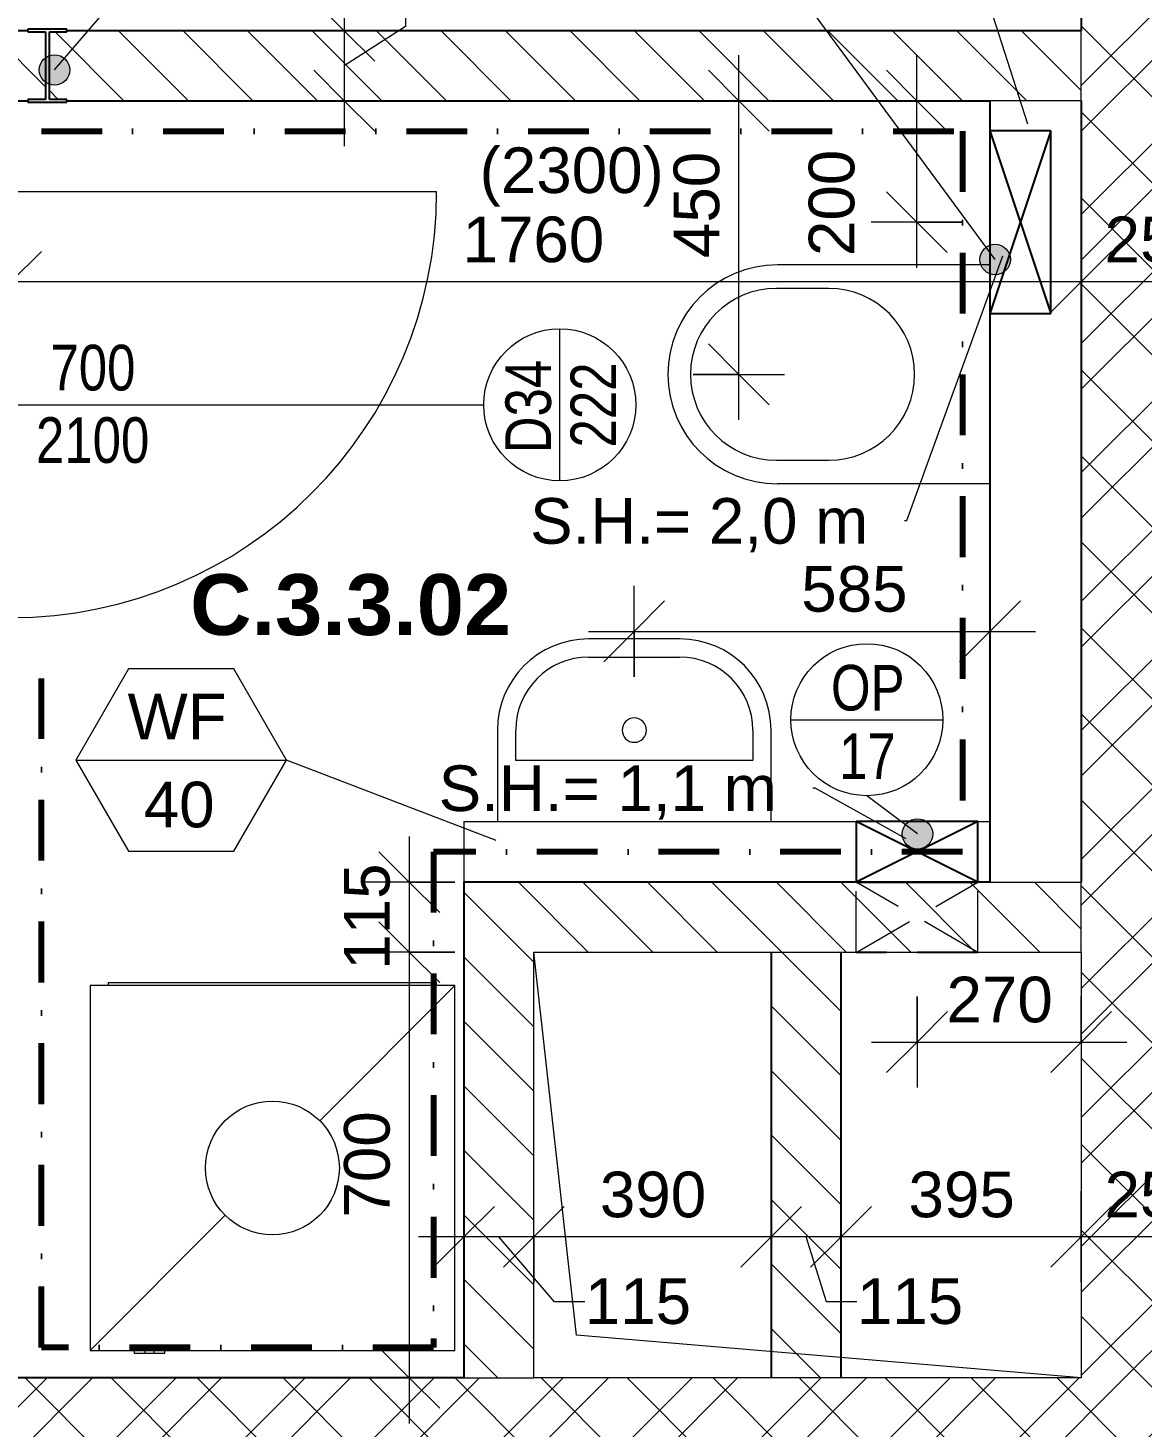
# Model space of a CAD drawing. Header units: millimetres. Extents: x -47276 to -6007, y -7799 to 11180.
# Drawn here: x -38692 to -36860, y -559 to 1743 of the extents above; entities that cross this region are included whole.
import ezdxf

# ---------------------------------------------------------------- set-up
doc = ezdxf.new("R2010")
doc.units = ezdxf.units.MM
for name, pattern in [('HA_Dash_3mm-S1mm', [150, 100, -50]), ('HA_DashDot_2_2mm-S0_6mm', [110, 50, -30, 0, -30]), ('HA_DashDot_4mm-S1mm', [200, 100, -50, 0, -50])]:
    doc.linetypes.add(name, pattern=pattern)
for name, color, linetype, lineweight in [('A-____-____-DIMS', 9, 'Continuous', 5), ('A-____-____-DIMS-50', 9, 'Continuous', 5), ('A-AREA-____-IDEN', 9, 'Continuous', 9), ('A-DETL-____-OTLN', 9, 'Continuous', 25), ('A-DETL-GENF-OTLN', 9, 'Continuous', 9), ('A-DOOR-____-IDEN', 9, 'Continuous', 9), ('A-DOOR-____-MCUT', 9, 'HA_DashDot_2_2mm-S0_6mm', 9), ('A-DOOR-____-OTLN', 9, 'Continuous', 9), ('A-DOOR-FRAM-MCUT', 9, 'Continuous', 9), ('A-GENM-____-HDLN', 9, 'HA_Dash_3mm-S1mm', 9), ('A-GENM-____-IDEN', 9, 'Continuous', 9), ('A-GENM-____-MCUT', 9, 'HA_Dash_3mm-S1mm', 25), ('A-GENM-____-OTLN', 9, 'Continuous', 9), ('A-WALL-____-IDEN', 9, 'Continuous', 9), ('A-WALL-____-MCUT', 9, 'Continuous', 9), ('A-WALL-____-PATT', 9, 'Continuous', 25), ('E-ELEC-FIXT-OTLN', 9, 'Continuous', 9), ('G-____-____-TEXT', 9, 'Continuous', 5), ('I-WALL-____-MCUT', 9, 'Continuous', 25), ('I-WALL-____-OTLN', 9, 'Continuous', 9), ('P-SANR-FIXT-OTLN', 9, 'Continuous', 9), ('S-COLS-____-MCUT', 9, 'Continuous', 25), ('S-COLS-____-OTLN', 9, 'Continuous', 9)]:
    doc.layers.add(name, color=color, linetype=linetype, lineweight=lineweight)
doc.styles.add('Arial_1', font='arial.ttf', dxfattribs={"height": 75})
doc.styles.add('Arial_2', font='arial.ttf', dxfattribs={"width": 0.8, "height": 75})
doc.styles.add('Arial_B', font='arialbd.ttf', dxfattribs={"height": 100})
doc.dimstyles.new('Inner_Dimensions', dxfattribs={"dimscale": 304.8, "dimtxt": 76.519455, "dimasz": 0.328084, "dimexe": 0.246063, "dimexo": 0.0625, "dimgap": 0.032808, "dimtad": 1, "dimdec": 0, "dimzin": 0, "dimdsep": 46, "dimtxsty": 'Arial_1', "dimblk1": 'OBLIQUE', "dimblk2": 'OBLIQUE', "dimsah": 1, "dimcen": 0.09, "dimdle": 0.246063, "dimazin": 0, "dimtfac": 1, "dimtdec": 4, "dimtix": 1, "dimtmove": 0, "dimatfit": 3, "dimfxl": 0.246063, "dimfxlon": 1, "dimtvp": 1, "dimtolj": 1, "dimtzin": 0, "dimlwd": 9, "dimlwe": 9, "dimarcsym": 2})
doc.dimstyles.new('Inner_Dimensions_1', dxfattribs={"dimscale": 304.8, "dimtxt": 76.519455, "dimasz": 0.328084, "dimexe": 0.246063, "dimexo": 0.0625, "dimgap": 0.032808, "dimtad": 1, "dimdec": 0, "dimzin": 0, "dimdsep": 46, "dimtxsty": 'Arial_1', "dimblk1": 'OBLIQUE', "dimblk2": 'OBLIQUE', "dimsah": 1, "dimcen": 0.09, "dimdle": 0.246063, "dimazin": 0, "dimtfac": 1, "dimtdec": 4, "dimtix": 1, "dimtmove": 1, "dimatfit": 3, "dimfxl": 0.246063, "dimfxlon": 1, "dimtvp": 1, "dimtolj": 1, "dimtzin": 0, "dimlwd": 9, "dimlwe": 9, "dimarcsym": 2})
doc.dimstyles.new('Inner_Dimensions_2', dxfattribs={"dimscale": 304.8, "dimtxt": 76.519455, "dimasz": 0.328084, "dimexe": 0.246063, "dimexo": 0.0625, "dimgap": 0.032808, "dimtad": 1, "dimdec": 0, "dimzin": 0, "dimdsep": 46, "dimtxsty": 'Arial_1', "dimblk1": 'OBLIQUE', "dimblk2": 'OBLIQUE', "dimsah": 1, "dimcen": 0.09, "dimdle": 0.246063, "dimazin": 0, "dimtfac": 1, "dimtdec": 4, "dimtix": 1, "dimtmove": 2, "dimatfit": 3, "dimfxl": 0.246063, "dimfxlon": 1, "dimtvp": 1, "dimtolj": 1, "dimtzin": 0, "dimlwd": 9, "dimlwe": 9, "dimarcsym": 2})
pattern_1 = [(45, (0, 0), (-106.066, 106.066), []), (45, (75, 0), (-106.066, 106.066), []), (315, (0, 0), (70.71068, 70.71068), [])]
pattern_2 = [(135, (0, 0), (-53.03301, -53.03301), [])]

# ---------------------------------------------------------------- blocks, each defined once
blk = doc.blocks.new('HA_DR_Single_Swing_Solid - In_BJ_700x2100-2040353-DPS_3NP-C')
at = {"layer": 'A-DOOR-____-MCUT'}
for p, q in [((-350, 57.5), (350, 57.5)), ((-350, -57.5), (350, -57.5))]:
    blk.add_line(p, q, dxfattribs=at)
at = {"layer": 'A-DOOR-____-OTLN', "lineweight": 5}
blk.add_line((350, -757.5), (350, -57.5), dxfattribs=at)
blk.add_arc((350, -57.5), 700, 180, 270, dxfattribs=at)
at = {"layer": 'A-DOOR-FRAM-MCUT'}
for p, q in [((-350, -57.5), (-350, 57.5)), ((350, 57.5), (350, -57.5))]:
    blk.add_line(p, q, dxfattribs=at)
blk = doc.blocks.new('HA_GM_Shaft_Rectangle - Default-2056013-DPS_3NP-C')
at = {"layer": 'A-DETL-GENF-OTLN'}
for p, q in [((70, -70), (700, 0)), ((0, -900), (70, -70))]:
    blk.add_line(p, q, dxfattribs=at)
at = {"layer": 'A-GENM-____-OTLN'}
for p, q in [((0, -900), (0, 0)), ((0, 0), (700, 0)), ((700, 0), (700, -900)), ((700, -900), (0, -900))]:
    blk.add_line(p, q, dxfattribs=at)
blk = doc.blocks.new('ABMV_Toilet_WallHung - Default-1928451-DPS_3NP-C')
at = {"layer": 'P-SANR-FIXT-OTLN'}
for p, q in [((-55, 75), (-55, 424.6)), ((-16.3, 426.2), (-16.3, 340.3)), ((266.3, 340.3), (266.3, 426.2)), ((305, 75), (305, 424.6))]:
    blk.add_line(p, q, dxfattribs=at)
for centre, radius, start, end in [((125, 424.6), 180, 0, 180), ((125, 426.2), 141.3, 360, 180), ((125, 340.3), 141.3, 180, 360)]:
    blk.add_arc(centre, radius, start, end, dxfattribs=at)
blk = doc.blocks.new('R_bathroom_washing_machine - 600x600x900-1423135-DPS_3NP-C')
at = {"layer": 'E-ELEC-FIXT-OTLN'}
for p, q in [((554.7, 601.6), (554.7, 596.6)), ((554.7, 601.6), (572.1, 601.6)), ((572.2, 601.6), (572.2, 596.6)), ((572.4, 601.6), (579.7, 601.6)), ((579.7, 601.6), (586.9, 601.6)), ((587.2, 601.6), (604.7, 601.6)), ((587.2, 596.6), (587.2, 601.6)), ((604.7, 596.6), (604.7, 601.6)), ((677.5, 596.6), (77.5, 596.6)), ((77.5, 596.6), (77.5, -3.4)), ((455.3, 374.4), (677.5, 596.6)), ((677.5, -3.4), (677.5, 596.6)), ((77.5, -3.4), (299.7, 218.9)), ((77.5, -3.4), (677.5, -3.4)), ((107.5, -3.4), (107.5, -8.4)), ((647.5, -8.4), (107.5, -8.4)), ((647.5, -8.4), (647.5, -3.4))]:
    blk.add_line(p, q, dxfattribs=at)
blk.add_circle((377.5, 296.6), 110, dxfattribs=at)
blk = doc.blocks.new('ABMV_WashBasin_Generic - 450x300-1493525-DPS_3NP-C')
at = {"layer": 'P-SANR-FIXT-OTLN'}
for p, q in [((200, 350), (50, 350)), ((50, 320), (200, 320)), ((-100, 200), (-100, 50)), ((-70, 150), (-70, 200)), ((320, 200), (320, 150)), ((350, 50), (350, 200)), ((320, 150), (-70, 150))]:
    blk.add_line(p, q, dxfattribs=at)
for centre, radius, start, end in [((50, 200), 150, 90, 180), ((200, 200), 150, 360, 90), ((50, 200), 120, 90, 180), ((200, 200), 120, 360, 90), ((125, 200), 20, 90, 270), ((125, 200), 20, 270, 90)]:
    blk.add_arc(centre, radius, start, end, dxfattribs=at)
blk = doc.blocks.new('HA_GM_Tiling_LineBased - Generic Tiles-1987004-DPS_3NP-C')
at = {"layer": 'A-GENM-____-OTLN', "linetype": 'HA_DashDot_4mm-S1mm', "lineweight": 80}
blk.add_line((50, -50), (1565, -50), dxfattribs=at)
blk = doc.blocks.new('HA_GM_Tiling_LineBased - Generic Tiles-1986771-DPS_3NP-C')
at = {"layer": 'A-GENM-____-OTLN', "linetype": 'HA_DashDot_4mm-S1mm', "lineweight": 80}
blk.add_line((50, -50), (1235, -50), dxfattribs=at)
blk = doc.blocks.new('HA_GM_Tiling_LineBased - Generic Tiles-1987005-DPS_3NP-C')
at = {"layer": 'A-GENM-____-OTLN', "linetype": 'HA_DashDot_4mm-S1mm', "lineweight": 80}
blk.add_line((50, -50), (920, -50), dxfattribs=at)
blk = doc.blocks.new('HA_GM_Tiling_LineBased - Generic Tiles-1986772-DPS_3NP-C')
at = {"layer": 'A-GENM-____-OTLN', "linetype": 'HA_DashDot_4mm-S1mm', "lineweight": 80}
blk.add_line((-50, -50), (765, -50), dxfattribs=at)
blk = doc.blocks.new('HA_GM_Tiling_LineBased - Generic Tiles-1986774-DPS_3NP-C')
at = {"layer": 'A-GENM-____-OTLN', "linetype": 'HA_DashDot_4mm-S1mm', "lineweight": 80}
blk.add_line((50, -50), (695, -50), dxfattribs=at)
blk = doc.blocks.new('HA_GM_Tiling_LineBased - Generic Tiles-1986775-DPS_3NP-C')
at = {"layer": 'A-GENM-____-OTLN', "linetype": 'HA_DashDot_4mm-S1mm', "lineweight": 80}
blk.add_line((50, -50), (1150, -50), dxfattribs=at)
blk = doc.blocks.new('HA_sCO_I_Parallel - IPE 120-1977721-DPS_3NP-C')
at = {"layer": 'S-COLS-____-MCUT'}
for p, q in [((32, 60), (-32, 60)), ((-32, 60), (-32, 55.6)), ((-32, 55.6), (-3.15, 55.6)), ((-3.15, 55.6), (-3.15, -55.6)), ((3.15, -55.6), (3.15, 55.6)), ((3.15, 55.6), (32, 55.6)), ((32, 55.6), (32, 60)), ((-32, -55.6), (-32, -60)), ((-3.15, -55.6), (-32, -55.6)), ((-32, -60), (32, -60)), ((32, -55.6), (3.15, -55.6)), ((32, -60), (32, -55.6))]:
    blk.add_line(p, q, dxfattribs=at)
blk = doc.blocks.new('HA_GM_Opening_Rectangle_WallBased - Default-2068241-DPS_3NP-C')
at = {"layer": 'A-GENM-____-HDLN'}
for p, q in [((25, 57.5), (25, -57.5)), ((223.8, 57.5), (25.1, -57.5)), ((26.2, 57.5), (224.9, -57.5)), ((225, 57.5), (225, -57.5))]:
    blk.add_line(p, q, dxfattribs=at)
at = {"layer": 'A-GENM-____-MCUT'}
for p, q in [((25, 58.1), (26, 57.5)), ((25, 58.1), (25, 57.5)), ((25, 58.1), (225, 58.1)), ((225, 58.1), (224, 57.5)), ((225, 58.1), (225, 57.5))]:
    blk.add_line(p, q, dxfattribs=at)
blk = doc.blocks.new('DIMBLOCK21-DPS_3NP-C')
at = {"layer": 'A-____-____-DIMS-50', "lineweight": 9}
for p, q in [((-36959.9, 1250.3), (-36959.9, 1400.3)), ((-36709.9, 1250.3), (-36709.9, 1400.3)), ((-36959.9, 1325.3), (-36909.9, 1375.3)), ((-36709.9, 1325.3), (-36659.9, 1375.3)), ((-36959.9, 1325.3), (-37009.9, 1275.3)), ((-36709.9, 1325.3), (-36959.9, 1325.3)), ((-36959.9, 1325.3), (-36959.9, 1250.3)), ((-36709.9, 1325.3), (-36759.9, 1275.3)), ((-36709.9, 1325.3), (-36709.9, 1250.3))]:
    blk.add_line(p, q, dxfattribs=at)
at = {"layer": 'A-____-____-DIMS-50', "color": 0, "lineweight": 9, "insert": (-36921.4, 1432.7), "char_height": 75, "width": 207.662, "attachment_point": 1, "line_spacing_factor": 0.941778, "style": 'Arial_1'}
blk.add_mtext('250', dxfattribs=at)
blk = doc.blocks.new('_Oblique')
at = {"color": 0, "linetype": 'ByBlock', "lineweight": -2}
blk.add_line((-0.5, -0.5), (0.5, 0.5), dxfattribs=at)
blk = doc.blocks.new('DIMBLOCK22-DPS_3NP-C')
at = {"layer": 'A-____-____-DIMS-50', "lineweight": 9}
for p, q in [((-38719.9, 1250.3), (-38719.9, 1400.3)), ((-36959.9, 1250.3), (-36959.9, 1400.3)), ((-38719.9, 1325.3), (-38669.9, 1375.3)), ((-36959.9, 1325.3), (-36909.9, 1375.3)), ((-38719.9, 1325.3), (-38769.9, 1275.3)), ((-36959.9, 1325.3), (-38719.9, 1325.3)), ((-38719.9, 1325.3), (-38719.9, 1250.3)), ((-36959.9, 1325.3), (-37009.9, 1275.3)), ((-36959.9, 1325.3), (-36959.9, 1250.3))]:
    blk.add_line(p, q, dxfattribs=at)
at = {"layer": 'A-____-____-DIMS-50', "color": 0, "lineweight": 9, "insert": (-37977.3, 1432.7), "char_height": 75, "width": 276.883, "attachment_point": 1, "line_spacing_factor": 0.941778, "style": 'Arial_1'}
blk.add_mtext('1760', dxfattribs=at)
blk = doc.blocks.new('DIMBLOCK23-DPS_3NP-C')
at = {"layer": 'A-____-____-DIMS-50', "lineweight": 9}
for p, q in [((-38834.9, 1250.3), (-38834.9, 1400.3)), ((-38719.9, 1250.3), (-38719.9, 1400.3)), ((-38834.9, 1325.3), (-38784.9, 1375.3)), ((-38719.9, 1325.3), (-38669.9, 1375.3)), ((-38834.9, 1325.3), (-38884.9, 1275.3)), ((-38850.6, 1262), (-38777.4, 1325.3)), ((-38719.9, 1325.3), (-38834.9, 1325.3)), ((-38834.9, 1325.3), (-38834.9, 1250.3)), ((-38719.9, 1325.3), (-38769.9, 1275.3)), ((-38719.9, 1325.3), (-38719.9, 1250.3)), ((-38900.6, 1262), (-38850.6, 1262))]:
    blk.add_line(p, q, dxfattribs=at)
at = {"layer": 'A-____-____-DIMS-50', "color": 0, "lineweight": 9, "insert": (-39073.7, 1300.5), "char_height": 75, "width": 207.662, "attachment_point": 1, "line_spacing_factor": 0.941778, "style": 'Arial_1'}
blk.add_mtext('115', dxfattribs=at)
blk = doc.blocks.new('DIMBLOCK30-DPS_3NP-C')
at = {"layer": 'A-____-____-DIMS-50', "lineweight": 9}
for p, q in [((-36959.9, -320.1), (-36959.9, -170.1)), ((-36709.9, -320.1), (-36709.9, -170.1)), ((-36959.9, -245.1), (-36909.9, -195.1)), ((-36709.9, -245.1), (-36659.9, -195.1)), ((-36959.9, -245.1), (-37009.9, -295.1)), ((-36709.9, -245.1), (-36959.9, -245.1)), ((-36959.9, -245.1), (-36959.9, -320.1)), ((-36709.9, -245.1), (-36759.9, -295.1)), ((-36709.9, -245.1), (-36709.9, -320.1))]:
    blk.add_line(p, q, dxfattribs=at)
at = {"layer": 'A-____-____-DIMS-50', "color": 0, "lineweight": 9, "insert": (-36921.4, -137.8), "char_height": 75, "width": 207.662, "attachment_point": 1, "line_spacing_factor": 0.941778, "style": 'Arial_1'}
blk.add_mtext('250', dxfattribs=at)
blk = doc.blocks.new('DIMBLOCK31-DPS_3NP-C')
at = {"layer": 'A-____-____-DIMS-50', "lineweight": 9}
for p, q in [((-37354.9, -320.1), (-37354.9, -170.1)), ((-36959.9, -320.1), (-36959.9, -170.1)), ((-37354.9, -245.1), (-37304.9, -195.1)), ((-36959.9, -245.1), (-36909.9, -195.1)), ((-37354.9, -245.1), (-37404.9, -295.1)), ((-36959.9, -245.1), (-37354.9, -245.1)), ((-37354.9, -245.1), (-37354.9, -320.1)), ((-36959.9, -245.1), (-37009.9, -295.1)), ((-36959.9, -245.1), (-36959.9, -320.1))]:
    blk.add_line(p, q, dxfattribs=at)
at = {"layer": 'A-____-____-DIMS-50', "color": 0, "lineweight": 9, "insert": (-37243.9, -137.8), "char_height": 75, "width": 207.662, "attachment_point": 1, "line_spacing_factor": 0.941778, "style": 'Arial_1'}
blk.add_mtext('395', dxfattribs=at)
blk = doc.blocks.new('DIMBLOCK32-DPS_3NP-C')
at = {"layer": 'A-____-____-DIMS-50', "lineweight": 9}
for p, q in [((-37469.9, -320.1), (-37469.9, -170.1)), ((-37354.9, -320.1), (-37354.9, -170.1)), ((-37469.9, -245.1), (-37419.9, -195.1)), ((-37354.9, -245.1), (-37304.9, -195.1)), ((-37469.9, -245.1), (-37519.9, -295.1)), ((-37354.9, -245.1), (-37469.9, -245.1)), ((-37469.9, -245.1), (-37469.9, -320.1)), ((-37378.8, -351.7), (-37412.4, -245.1)), ((-37354.9, -245.1), (-37404.9, -295.1)), ((-37354.9, -245.1), (-37354.9, -320.1)), ((-37328.8, -351.7), (-37378.8, -351.7))]:
    blk.add_line(p, q, dxfattribs=at)
at = {"layer": 'A-____-____-DIMS-50', "color": 0, "lineweight": 9, "insert": (-37328.8, -313.2), "char_height": 75, "width": 207.662, "attachment_point": 1, "line_spacing_factor": 0.941778, "style": 'Arial_1'}
blk.add_mtext('115', dxfattribs=at)
blk = doc.blocks.new('DIMBLOCK33-DPS_3NP-C')
at = {"layer": 'A-____-____-DIMS-50', "lineweight": 9}
for p, q in [((-37859.9, -320.1), (-37859.9, -170.1)), ((-37469.9, -320.1), (-37469.9, -170.1)), ((-37859.9, -245.1), (-37809.9, -195.1)), ((-37469.9, -245.1), (-37419.9, -195.1)), ((-37859.9, -245.1), (-37909.9, -295.1)), ((-37469.9, -245.1), (-37859.9, -245.1)), ((-37859.9, -245.1), (-37859.9, -320.1)), ((-37469.9, -245.1), (-37519.9, -295.1)), ((-37469.9, -245.1), (-37469.9, -320.1))]:
    blk.add_line(p, q, dxfattribs=at)
at = {"layer": 'A-____-____-DIMS-50', "color": 0, "lineweight": 9, "insert": (-37751.4, -137.8), "char_height": 75, "width": 207.662, "attachment_point": 1, "line_spacing_factor": 0.941778, "style": 'Arial_1'}
blk.add_mtext('390', dxfattribs=at)
blk = doc.blocks.new('DIMBLOCK34-DPS_3NP-C')
at = {"layer": 'A-____-____-DIMS-50', "lineweight": 9}
for p, q in [((-37974.9, -320.1), (-37974.9, -170.1)), ((-37859.9, -320.1), (-37859.9, -170.1)), ((-37974.9, -245.1), (-37924.9, -195.1)), ((-37859.9, -245.1), (-37809.9, -195.1)), ((-37859.9, -245.1), (-38049.9, -245.1)), ((-37974.9, -245.1), (-38024.9, -295.1)), ((-37974.9, -245.1), (-37974.9, -320.1)), ((-37826.3, -351.7), (-37917.4, -245.1)), ((-37859.9, -245.1), (-37909.9, -295.1)), ((-37859.9, -245.1), (-37859.9, -320.1)), ((-37776.3, -351.7), (-37826.3, -351.7))]:
    blk.add_line(p, q, dxfattribs=at)
at = {"layer": 'A-____-____-DIMS-50', "color": 0, "lineweight": 9, "insert": (-37776.3, -313.2), "char_height": 75, "width": 207.662, "attachment_point": 1, "line_spacing_factor": 0.941778, "style": 'Arial_1'}
blk.add_mtext('115', dxfattribs=at)
blk = doc.blocks.new('HA_TAG_Door_TypeMark_wDimensions - Scale50_Right with Bouble-921060-DPS_3NP-C')
at = {"layer": 'A-DOOR-____-IDEN'}
for p, q in [((0, 5), (0, -19.5)), ((-2.5, -22), (2.5, -22))]:
    blk.add_line(p, q, dxfattribs=at)
blk.add_circle((0, -22), 2.5, dxfattribs=at)
blk = doc.blocks.new('DIMBLOCK113-DPS_3NP-C')
at = {"layer": 'A-____-____-DIMS-50', "lineweight": 9}
for p, q in [((-38171.7, 3928.2), (-38221.7, 3978.2)), ((-38246.7, 3928.2), (-38096.7, 3928.2)), ((-38171.7, 3928.2), (-38246.7, 3928.2)), ((-38171.7, 3928.2), (-38171.7, 1738.2)), ((-38171.7, 3928.2), (-38121.7, 3878.2)), ((-38171.7, 1738.2), (-38221.7, 1788.2)), ((-38096.7, 1738.2), (-38246.7, 1738.2)), ((-38171.7, 1738.2), (-38121.7, 1688.2)), ((-38171.7, 1738.2), (-38096.7, 1738.2))]:
    blk.add_line(p, q, dxfattribs=at)
at = {"layer": 'A-____-____-DIMS-50', "color": 0, "lineweight": 9, "insert": (-38279.1, 2717.8), "char_height": 75, "width": 276.883, "attachment_point": 1, "rotation": 90, "line_spacing_factor": 0.941778, "style": 'Arial_1'}
blk.add_mtext('2190', dxfattribs=at)
blk = doc.blocks.new('DIMBLOCK114-DPS_3NP-C')
at = {"layer": 'A-____-____-DIMS-50', "lineweight": 9}
for p, q in [((-38171.7, 1738.2), (-38221.7, 1788.2)), ((-38070.9, 1795.1), (-38070.9, 1745.1)), ((-38096.7, 1738.2), (-38246.7, 1738.2)), ((-38070.9, 1745.1), (-38171.7, 1680.7)), ((-38171.7, 1738.2), (-38171.7, 1548.2)), ((-38171.7, 1738.2), (-38121.7, 1688.2)), ((-38171.7, 1738.2), (-38096.7, 1738.2)), ((-38171.7, 1623.2), (-38221.7, 1673.2)), ((-38096.7, 1623.2), (-38246.7, 1623.2)), ((-38171.7, 1623.2), (-38121.7, 1573.2)), ((-38171.7, 1623.2), (-38096.7, 1623.2))]:
    blk.add_line(p, q, dxfattribs=at)
at = {"layer": 'A-____-____-DIMS-50', "color": 0, "lineweight": 9, "insert": (-38109.4, 1795.1), "char_height": 75, "width": 207.662, "attachment_point": 1, "rotation": 90, "line_spacing_factor": 0.941778, "style": 'Arial_1'}
blk.add_mtext('115', dxfattribs=at)
blk = doc.blocks.new('HA_TAG_WA_Partitions - Group _ Type Mark-556634-DPS_3NP-C')
at = {"layer": 'A-WALL-____-IDEN'}
for p, q in [((-1.732, 3), (-3.464, 0)), ((1.732, 3), (-1.732, 3)), ((3.464, 0), (1.732, 3)), ((-3.464, 0), (3.464, 0)), ((-3.464, 0), (-1.732, -3)), ((1.732, -3), (3.464, 0)), ((-1.732, -3), (1.732, -3))]:
    blk.add_line(p, q, dxfattribs=at)
blk = doc.blocks.new('HA_TAG_GM_Products - Generic-588599-DPS_3NP-C')
at = {"layer": 'A-GENM-____-IDEN'}
blk.add_line((-2.5, 0), (2.5, 0), dxfattribs=at)
blk.add_circle((0, 0), 2.5, dxfattribs=at)
blk = doc.blocks.new('DIMBLOCK236-DPS_3NP-C')
at = {"layer": 'A-____-____-DIMS-50', "lineweight": 9}
for p, q in [((-37694.9, 675.6), (-37694.9, 825.6)), ((-37109.9, 825.6), (-37109.9, 675.6)), ((-37109.9, 750.6), (-37109.9, 825.6)), ((-37694.9, 750.6), (-37644.9, 800.6)), ((-37109.9, 750.6), (-37059.9, 800.6)), ((-37769.9, 750.6), (-37034.9, 750.6)), ((-37694.9, 750.6), (-37744.9, 700.6)), ((-37694.9, 750.6), (-37694.9, 675.6)), ((-37109.9, 750.6), (-37159.9, 700.6))]:
    blk.add_line(p, q, dxfattribs=at)
at = {"layer": 'A-____-____-DIMS-50', "color": 0, "lineweight": 9, "insert": (-37420.3, 858), "char_height": 75, "width": 207.662, "attachment_point": 1, "line_spacing_factor": 0.941778, "style": 'Arial_1'}
blk.add_mtext('585', dxfattribs=at)
blk = doc.blocks.new('DIMBLOCK237-DPS_3NP-C')
at = {"layer": 'A-____-____-DIMS-50', "lineweight": 9}
for p, q in [((-37522.8, 1098.2), (-37522.8, 1698.2)), ((-37522.8, 1623.2), (-37572.8, 1673.2)), ((-37597.8, 1623.2), (-37447.8, 1623.2)), ((-37522.8, 1623.2), (-37597.8, 1623.2)), ((-37522.8, 1623.2), (-37472.8, 1573.2)), ((-37522.8, 1173.2), (-37572.8, 1223.2)), ((-37597.8, 1173.2), (-37447.8, 1173.2)), ((-37522.8, 1173.2), (-37597.8, 1173.2)), ((-37522.8, 1173.2), (-37472.8, 1123.2))]:
    blk.add_line(p, q, dxfattribs=at)
at = {"layer": 'A-____-____-DIMS-50', "color": 0, "lineweight": 9, "insert": (-37630.2, 1364.4), "char_height": 75, "width": 207.662, "attachment_point": 1, "rotation": 90, "line_spacing_factor": 0.941778, "style": 'Arial_1'}
blk.add_mtext('450', dxfattribs=at)
blk = doc.blocks.new('DIMBLOCK244-DPS_3NP-C')
at = {"layer": 'A-____-____-DIMS-50', "lineweight": 9}
for p, q in [((-38064.9, 413.2), (-38064.9, 223.2)), ((-38064.9, 338.2), (-38114.9, 388.2)), ((-37989.9, 338.2), (-38139.9, 338.2)), ((-38064.9, 338.2), (-38014.9, 288.2)), ((-38064.9, 338.2), (-37989.9, 338.2)), ((-38064.9, 223.2), (-38114.9, 273.2)), ((-37989.9, 223.2), (-38139.9, 223.2)), ((-38064.9, 223.2), (-38014.9, 173.2)), ((-38064.9, 223.2), (-37989.9, 223.2))]:
    blk.add_line(p, q, dxfattribs=at)
at = {"layer": 'A-____-____-DIMS-50', "color": 0, "lineweight": 9, "insert": (-38172.2, 194.2), "char_height": 75, "width": 207.662, "attachment_point": 1, "rotation": 90, "line_spacing_factor": 0.941778, "style": 'Arial_1'}
blk.add_mtext('115', dxfattribs=at)
blk = doc.blocks.new('DIMBLOCK245-DPS_3NP-C')
at = {"layer": 'A-____-____-DIMS-50', "lineweight": 9}
for p, q in [((-38064.9, 223.2), (-38114.9, 273.2)), ((-37989.9, 223.2), (-38139.9, 223.2)), ((-38064.9, 223.2), (-38064.9, -551.8)), ((-38064.9, 223.2), (-38014.9, 173.2)), ((-38064.9, 223.2), (-37989.9, 223.2)), ((-38064.9, -476.8), (-38114.9, -426.8)), ((-37989.9, -476.8), (-38139.9, -476.8)), ((-38064.9, -476.8), (-38014.9, -526.8)), ((-38064.9, -476.8), (-37989.9, -476.8))]:
    blk.add_line(p, q, dxfattribs=at)
at = {"layer": 'A-____-____-DIMS-50', "color": 0, "lineweight": 9, "insert": (-38172.2, -213.3), "char_height": 75, "width": 207.662, "attachment_point": 1, "rotation": 90, "line_spacing_factor": 0.941778, "style": 'Arial_1'}
blk.add_mtext('700', dxfattribs=at)
blk = doc.blocks.new('DIMBLOCK249-DPS_3NP-C')
at = {"layer": 'A-____-____-DIMS-50', "lineweight": 9}
for p, q in [((-37230.3, 1348.5), (-37230.3, 1698.2)), ((-37230.3, 1623.2), (-37280.3, 1673.2)), ((-37305.3, 1623.2), (-37155.3, 1623.2)), ((-37230.3, 1623.2), (-37305.3, 1623.2)), ((-37230.3, 1623.2), (-37180.3, 1573.2)), ((-37230.3, 1423.5), (-37280.3, 1473.5)), ((-37155.3, 1423.5), (-37305.3, 1423.5)), ((-37230.3, 1423.5), (-37180.3, 1373.5)), ((-37230.3, 1423.5), (-37155.3, 1423.5))]:
    blk.add_line(p, q, dxfattribs=at)
at = {"layer": 'A-____-____-DIMS-50', "color": 0, "lineweight": 9, "insert": (-37408, 1367.8), "char_height": 75, "width": 207.662, "attachment_point": 1, "rotation": 90, "line_spacing_factor": 0.941778, "style": 'Arial_1'}
blk.add_mtext('200', dxfattribs=at)
blk = doc.blocks.new('DIMBLOCK254-DPS_3NP-C')
at = {"layer": 'A-____-____-DIMS-50', "lineweight": 9}
for p, q in [((-37229.9, 150.4), (-37229.9, 0.4)), ((-37229.9, 75.4), (-37229.9, 150.4)), ((-36959.9, 150.4), (-36959.9, 0.4)), ((-36959.9, 75.4), (-36959.9, 150.4)), ((-37229.9, 75.4), (-37179.9, 125.4)), ((-36959.9, 75.4), (-36909.9, 125.4)), ((-37304.9, 75.4), (-36884.9, 75.4)), ((-37229.9, 75.4), (-37279.9, 25.4)), ((-36959.9, 75.4), (-37009.9, 25.4))]:
    blk.add_line(p, q, dxfattribs=at)
at = {"layer": 'A-____-____-DIMS-50', "color": 0, "lineweight": 9, "insert": (-37181.4, 182.8), "char_height": 75, "width": 207.662, "attachment_point": 1, "line_spacing_factor": 0.941778, "style": 'Arial_1'}
blk.add_mtext('270', dxfattribs=at)

msp = doc.modelspace()

# ---------------------------------------------------------------- hatches: boundary and pattern name
at = {"layer": 'A-GENM-____-IDEN'}
h = msp.add_hatch(color=256, dxfattribs=at)
edge = h.paths.add_edge_path()
edge.add_arc((-38648.3, 1673.8), 25, 0, 360)
h = msp.add_hatch(color=256, dxfattribs=at)
edge = h.paths.add_edge_path()
edge.add_arc((-37101.4, 1362.1), 25, 0, 360)
h = msp.add_hatch(color=256, dxfattribs=at)
edge = h.paths.add_edge_path()
edge.add_arc((-37229.1, 417.5), 25, 0, 360)
at = {"layer": 'A-WALL-____-PATT', "lineweight": 5}
h = msp.add_hatch(dxfattribs=at)
h.set_pattern_fill('FP_1', color=256, style=0, pattern_type=2)
h.set_pattern_definition(pattern_1)
h.paths.add_polyline_path([(-36959.9, -476.8), (-36709.9, -476.8), (-36709.9, 4968.2), (-36959.9, 4968.2), (-36959.9, 5250.1), (-36959.9, 5250.3), (-36959.9, -71.2)])
h.paths.add_polyline_path([(-36959.9, 5250.3), (-36709.9, 5250.3), (-36709.9, 5321), (-36959.9, 5321), (-36959.9, 5274.3)])
h = msp.add_hatch(dxfattribs=at)
h.set_pattern_fill('FP_4', color=256, style=0, pattern_type=2)
h.set_pattern_definition(pattern_2)
h.paths.add_polyline_path([(-36959.9, 1623.2), (-36959.9, 1738.2), (-38627.9, 1738.2), (-38627.9, 1736.3), (-38656.8, 1736.3), (-38656.8, 1625.1), (-38627.9, 1625.1), (-38627.9, 1623.2), (-37109.9, 1623.2)])
h.paths.add_polyline_path([(-38719.9, 1623.2), (-38691.9, 1623.2), (-38691.9, 1625.1), (-38663.1, 1625.1), (-38663.1, 1736.3), (-38691.9, 1736.3), (-38691.9, 1738.2), (-39094.9, 1738.2), (-39094.9, 1623.2), (-38834.9, 1623.2)])
h.paths.add_polyline_path([(-39994.9, 1623.2), (-39994.9, 1738.2), (-40094.9, 1738.2), (-40094.9, 1623.2)])
h = msp.add_hatch(dxfattribs=at)
h.set_pattern_fill('FP_4', color=256, style=0, pattern_type=2)
h.set_pattern_definition(pattern_2)
h.paths.add_polyline_path([(-36959.9, 223.2), (-36959.9, 338.2), (-37974.9, 338.2), (-37974.9, 223.2), (-37114.5, 223.2)])
h = msp.add_hatch(dxfattribs=at)
h.set_pattern_fill('FP_4', color=256, style=0, pattern_type=2)
h.set_pattern_definition(pattern_2)
h.paths.add_polyline_path([(-37859.9, -476.8), (-37859.9, 223.2), (-37974.9, 223.2), (-37974.9, -476.8), (-37919.4, -476.8)])
h = msp.add_hatch(dxfattribs=at)
h.set_pattern_fill('FP_4', color=256, style=0, pattern_type=2)
h.set_pattern_definition(pattern_2)
h.paths.add_polyline_path([(-37354.9, -476.8), (-37354.9, 223.2), (-37469.9, 223.2), (-37469.9, -476.8)])
h = msp.add_hatch(dxfattribs=at)
h.set_pattern_fill('FP_1', color=256, style=0, pattern_type=2)
h.set_pattern_definition(pattern_1)
h.paths.add_polyline_path([(-32699.9, -726.8), (-32699.9, -476.8), (-33334.9, -476.8), (-33334.9, -726.8)])
h.paths.add_polyline_path([(-34334.9, -726.8), (-34334.9, -476.8), (-38924.9, -476.8), (-38924.9, -726.8), (-34700, -726.8)])
h.paths.add_polyline_path([(-40333.9, -726.8), (-39924.9, -726.8), (-39924.9, -476.8), (-41009.9, -476.8), (-41009.9, -726.8), (-40474.9, -726.8)])

# ---------------------------------------------------------------- linework, layer by layer
at = {"layer": 'A-DETL-____-OTLN'}
for p, q in [((-37109.9, 1573.5), (-37109.9, 1273.5)), ((-37009.9, 1573.5), (-37109.9, 1573.5)), ((-37109.9, 1573.5), (-37009.9, 1273.5)), ((-37009.9, 1573.5), (-37109.9, 1273.5)), ((-37009.9, 1273.5), (-37009.9, 1573.5)), ((-37109.9, 1273.5), (-37009.9, 1273.5)), ((-37129.9, 438.2), (-37329.9, 438.2)), ((-37329.9, 438.2), (-37329.9, 338.2)), ((-37129.9, 438.2), (-37329.9, 338.2)), ((-37129.9, 338.2), (-37329.9, 438.2)), ((-37129.9, 338.2), (-37129.9, 438.2)), ((-37329.9, 338.2), (-37129.9, 338.2))]:
    msp.add_line(p, q, dxfattribs=at)
at = {"layer": 'A-GENM-____-IDEN'}
for p, q in [((-38648.3, 1673.8), (-38511.8, 1832.5)), ((-37101.4, 1362.1), (-37425.9, 1802.9)), ((-37229.1, 417.5), (-37312.4, 480.4))]:
    msp.add_line(p, q, dxfattribs=at)
for centre in [(-38648.3, 1673.8), (-37101.4, 1362.1), (-37229.1, 417.5)]:
    msp.add_circle(centre, 25, dxfattribs=at)
at = {"layer": 'A-WALL-____-IDEN'}
for p, q in [((-37047.9, 1584.6), (-37127.4, 1832.5)), ((-37921.8, 406.8), (-38266.9, 539))]:
    msp.add_line(p, q, dxfattribs=at)
at = {"layer": 'A-WALL-____-MCUT'}
for p, q in [((-36959.9, 1623.2), (-36959.9, 1738.2)), ((-36959.9, 1623.2), (-37109.9, 1623.2)), ((-37109.9, 338.2), (-36959.9, 338.2)), ((-36959.9, 223.2), (-36959.9, 338.2)), ((-37974.9, -476.8), (-37859.9, -476.8))]:
    msp.add_line(p, q, dxfattribs=at)
at = {"layer": 'G-____-____-TEXT', "color": 10, "lineweight": 9}
for p, q in [((-37089.3, 1367.5), (-37247.2, 932.3)), ((-37247.2, 932.3), (-37250.6, 932.3)), ((-37397.5, 492.7), (-37401, 492.7)), ((-37248, 409.6), (-37397.5, 492.7))]:
    msp.add_line(p, q, dxfattribs=at)
at = {"layer": 'I-WALL-____-MCUT'}
for p, q in [((-36959.9, 4968.2), (-36959.9, 1738.2)), ((-38691.9, 1738.2), (-38919.9, 1738.2)), ((-36959.9, 1738.2), (-38627.9, 1738.2)), ((-38719.9, 1623.2), (-38691.9, 1623.2)), ((-38627.9, 1623.2), (-37109.9, 1623.2)), ((-37109.9, 1623.2), (-37109.9, 338.2)), ((-36959.9, 1623.2), (-36959.9, 338.2)), ((-37109.9, 338.2), (-37974.9, 338.2)), ((-37974.9, 338.2), (-37974.9, -476.8)), ((-37469.9, 223.2), (-37469.9, -476.8)), ((-37354.9, -476.8), (-37354.9, 223.2)), ((-37974.9, -476.8), (-38719.9, -476.8))]:
    msp.add_line(p, q, dxfattribs=at)
at = {"layer": 'I-WALL-____-OTLN'}
for q in [(-37974.9, 338.2), (-37109.9, 438.2)]:
    msp.add_line((-37974.9, 438.2), q, dxfattribs=at)

# ---------------------------------------------------------------- block references
at = {"layer": 'A-DOOR-____-IDEN', "xscale": 49.99999999999998, "yscale": 49.99999999999998, "zscale": 49.99999999999998, "rotation": 89.99999999999972}
msp.add_blockref('HA_TAG_Door_TypeMark_wDimensions - Scale50_Right with Bouble-921060-DPS_3NP-C', (-38917.4, 1123.2), dxfattribs=at)
at = {"layer": 'A-DOOR-____-OTLN', "rotation": 89.99999999999962}
msp.add_blockref('HA_DR_Single_Swing_Solid - In_BJ_700x2100-2040353-DPS_3NP-C', (-38777.4, 1123.2), dxfattribs=at)
at = {"layer": 'A-GENM-____-IDEN', "xscale": 49.99999999999998, "yscale": 49.99999999999998, "zscale": 49.99999999999998}
msp.add_blockref('HA_TAG_GM_Products - Generic-588599-DPS_3NP-C', (-37312.4, 605.4), dxfattribs=at)
at = {"layer": 'A-GENM-____-OTLN', "linetype": 'HA_DashDot_4mm-S1mm', "lineweight": 80}
msp.add_blockref('HA_GM_Tiling_LineBased - Generic Tiles-1987004-DPS_3NP-C', (-38719.9, 1623.2), dxfattribs=at)
for name, p, rotation in [('HA_GM_Tiling_LineBased - Generic Tiles-1986771-DPS_3NP-C', (-37104.9, 1623.2), 270), ('HA_GM_Tiling_LineBased - Generic Tiles-1986775-DPS_3NP-C', (-38719.9, -476.8), 90), ('HA_GM_Tiling_LineBased - Generic Tiles-1987005-DPS_3NP-C', (-37104.9, 338.2), 180), ('HA_GM_Tiling_LineBased - Generic Tiles-1986772-DPS_3NP-C', (-37974.9, 338.2), 270), ('HA_GM_Tiling_LineBased - Generic Tiles-1986774-DPS_3NP-C', (-37974.9, -476.8), 180)]:
    msp.add_blockref(name, p, dxfattribs=dict(at, rotation=rotation))
at = {"layer": 'A-GENM-____-OTLN', "linetype": 'HA_Dash_3mm-S1mm', "rotation": 180}
msp.add_blockref('HA_GM_Opening_Rectangle_WallBased - Default-2068241-DPS_3NP-C', (-37104.9, 280.7), dxfattribs=at)
at = {"layer": 'A-GENM-____-OTLN', "lineweight": 5, "rotation": 89.9999999999996}
msp.add_blockref('HA_GM_Shaft_Rectangle - Default-2056013-DPS_3NP-C', (-37859.9, -476.8), dxfattribs=at)
at = {"layer": 'A-WALL-____-IDEN', "xscale": 49.99999999999998, "yscale": 49.99999999999998, "zscale": 49.99999999999998}
msp.add_blockref('HA_TAG_WA_Partitions - Group _ Type Mark-556634-DPS_3NP-C', (-38440.1, 539), dxfattribs=at)
at = {"layer": 'E-ELEC-FIXT-OTLN', "rotation": 180}
msp.add_blockref('R_bathroom_washing_machine - 600x600x900-1423135-DPS_3NP-C', (-37912.4, 164.9), dxfattribs=at)
at = {"layer": 'P-SANR-FIXT-OTLN', "rotation": 89.99999999999977}
msp.add_blockref('ABMV_Toilet_WallHung - Default-1928451-DPS_3NP-C', (-37034.9, 1048.2), dxfattribs=at)
at = {"layer": 'P-SANR-FIXT-OTLN'}
msp.add_blockref('ABMV_WashBasin_Generic - 450x300-1493525-DPS_3NP-C', (-37819.9, 388.2), dxfattribs=at)
at = {"layer": 'S-COLS-____-OTLN'}
msp.add_blockref('HA_sCO_I_Parallel - IPE 120-1977721-DPS_3NP-C', (-38659.9, 1680.7), dxfattribs=at)

# ---------------------------------------------------------------- texts
at = {"layer": 'A-AREA-____-IDEN', "lineweight": 5, "insert": (-38425.3, 844.7), "char_height": 100, "width": 653.375, "attachment_point": 1, "style": 'Arial_B'}
msp.add_mtext('C.3.3.02', dxfattribs=at)
at = {"layer": 'A-DOOR-____-IDEN', "lineweight": 5, "char_height": 75, "attachment_point": 1, "style": 'Arial_2'}
for s, insert, width in [('700', (-38655, 1221.8), 173.164), ('2100', (-38678.8, 1102.7), 230.886)]:
    msp.add_mtext(s, dxfattribs=dict(at, insert=insert, width=width))
at = {"layer": 'A-DOOR-____-IDEN', "lineweight": 5, "char_height": 75, "attachment_point": 1, "rotation": 90, "style": 'Arial_2'}
for s, insert, width in [('D34', (-37906.8, 1043.4), 189.198), ('222', (-37799.7, 1053), 173.164)]:
    msp.add_mtext(s, dxfattribs=dict(at, insert=insert, width=width))
at = {"layer": 'A-GENM-____-IDEN', "lineweight": 5, "char_height": 75, "attachment_point": 1}
for s, insert, width, style in [('(2300)', (-37949.2, 1546.4), 376.793, 'Arial_1'), ('OP', (-37371.4, 695.5), 147.51, 'Arial_2'), ('17', (-37358.2, 582.8), 115.443, 'Arial_2')]:
    msp.add_mtext(s, dxfattribs=dict(at, insert=insert, width=width, style=style))
at = {"layer": 'A-WALL-____-IDEN', "lineweight": 5, "char_height": 75, "attachment_point": 1, "style": 'Arial_1'}
for s, insert, width in [('WF', (-38528.1, 648), 208.439), ('40', (-38501.6, 503.4), 144.304)]:
    msp.add_mtext(s, dxfattribs=dict(at, insert=insert, width=width))
at = {"layer": 'G-____-____-TEXT', "color": 7, "lineweight": 9, "char_height": 75, "width": 685.443, "attachment_point": 1, "style": 'Arial_1'}
for s, insert in [('S.H.= 2,0 m', (-37866.2, 969.8)), ('S.H.= 1,1 m', (-38016.5, 530.2))]:
    msp.add_mtext(s, dxfattribs=dict(at, insert=insert))

# ---------------------------------------------------------------- dimensions: what is measured, and where the dimension line sits
at = {"layer": 'A-____-____-DIMS', "lineweight": 9}
for base, p1, p2, override, picture, middle in [((-38171.7, 1738.2), (-38246.7, 3928.2), (-38096.7, 1738.2), {"dimpost": '<>', "dimfxl": 2195.130976}, 'DIMBLOCK113-DPS_3NP-C', (-38220, 2833.2)), ((-38064.9, 223.2), (-37989.9, 338.2), (-37989.9, 223.2), {"dimpost": '<>', "dimfxl": 115}, 'DIMBLOCK244-DPS_3NP-C', (-38113.2, 280.7)), ((-38064.9, -476.8), (-37989.9, 223.2), (-37989.9, -476.8), {"dimpost": '<>', "dimfxl": 700}, 'DIMBLOCK245-DPS_3NP-C', (-38113.2, -126.8))]:
    dim = msp.add_linear_dim(base=base, p1=p1, p2=p2, angle=90, dimstyle='Inner_Dimensions', override=override, dxfattribs=at)
    dim.commit()
    dim.dimension.update_dxf_attribs({"geometry": picture, "text_midpoint": middle})
for base, p1, p2, dimstyle, override, picture, middle in [((-38171.7, 1623.2), (-38096.7, 1738.2), (-38096.7, 1623.2), 'Inner_Dimensions_1', {"dimpost": '<>', "dimfxl": 115}, 'DIMBLOCK114-DPS_3NP-C', (-38059.4, 1898.9)), ((-37522.8, 1623.2), (-37597.8, 1173.2), (-37597.8, 1623.2), 'Inner_Dimensions_2', {"dimpost": '<>', "dimfxl": 450}, 'DIMBLOCK237-DPS_3NP-C', (-37580.2, 1468.3)), ((-37230.3, 1623.2), (-37155.3, 1423.5), (-37305.3, 1623.2), 'Inner_Dimensions_2', {"dimpost": '<>', "dimfxl": 249.778777}, 'DIMBLOCK249-DPS_3NP-C', (-37358, 1471.6))]:
    dim = msp.add_linear_dim(base=base, p1=p1, p2=p2, angle=90, dimstyle=dimstyle, override=override, dxfattribs=at)
    dim.commit()
    dim.dimension.update_dxf_attribs({"geometry": picture, "text_midpoint": middle, "dimtype": 160, "text_rotation": 90})
dim = msp.add_linear_dim(base=(-38719.9, 1325.3), p1=(-36959.9, 1250.3), p2=(-38719.9, 1250.3), dimstyle='Inner_Dimensions_2', override={"dimpost": '<>', "dimfxl": 1760}, dxfattribs=at)
dim.commit()
dim.dimension.update_dxf_attribs({"geometry": 'DIMBLOCK22-DPS_3NP-C', "text_midpoint": (-37838.8, 1382.7), "dimtype": 160, "text_rotation": 360})
for base, p1, p2, override, picture, middle in [((-36959.9, 1325.3), (-36709.9, 1250.3), (-36959.9, 1250.3), {"dimpost": '<>', "dimfxl": 250}, 'DIMBLOCK21-DPS_3NP-C', (-36834.9, 1373.6)), ((-36959.9, 75.4), (-37229.9, 150.4), (-36959.9, 150.4), {"dimpost": '<>', "dimfxl": 270.015272}, 'DIMBLOCK254-DPS_3NP-C', (-37094.9, 123.7)), ((-37859.9, -245.1), (-37469.9, -320.1), (-37859.9, -320.1), {"dimpost": '<>', "dimfxl": 390}, 'DIMBLOCK33-DPS_3NP-C', (-37664.9, -196.8)), ((-37354.9, -245.1), (-36959.9, -320.1), (-37354.9, -320.1), {"dimpost": '<>', "dimfxl": 395}, 'DIMBLOCK31-DPS_3NP-C', (-37157.4, -196.8)), ((-36959.9, -245.1), (-36709.9, -320.1), (-36959.9, -320.1), {"dimpost": '<>', "dimfxl": 250}, 'DIMBLOCK30-DPS_3NP-C', (-36834.9, -196.9))]:
    dim = msp.add_linear_dim(base=base, p1=p1, p2=p2, dimstyle='Inner_Dimensions', override=override, dxfattribs=at)
    dim.commit()
    dim.dimension.update_dxf_attribs({"geometry": picture, "text_midpoint": middle})
for base, p1, p2, dimstyle, override, picture, middle in [((-38834.9, 1325.3), (-38719.9, 1250.3), (-38834.9, 1250.3), 'Inner_Dimensions_1', {"dimpost": '<>', "dimfxl": 115}, 'DIMBLOCK23-DPS_3NP-C', (-38969.8, 1250.5)), ((-37109.9, 750.6), (-37694.9, 675.6), (-37109.9, 825.6), 'Inner_Dimensions_2', {"dimpost": '<>', "dimfxl": 603.924664}, 'DIMBLOCK236-DPS_3NP-C', (-37316.5, 808)), ((-37974.9, -245.1), (-37859.9, -320.1), (-37974.9, -320.1), 'Inner_Dimensions_1', {"dimpost": '<>', "dimfxl": 115}, 'DIMBLOCK34-DPS_3NP-C', (-37672.5, -363.2)), ((-37469.9, -245.1), (-37354.9, -320.1), (-37469.9, -320.1), 'Inner_Dimensions_1', {"dimpost": '<>', "dimfxl": 115}, 'DIMBLOCK32-DPS_3NP-C', (-37225, -363.2))]:
    dim = msp.add_linear_dim(base=base, p1=p1, p2=p2, dimstyle=dimstyle, override=override, dxfattribs=at)
    dim.commit()
    dim.dimension.update_dxf_attribs({"geometry": picture, "text_midpoint": middle, "dimtype": 160})

doc.saveas('drawing.dxf')
